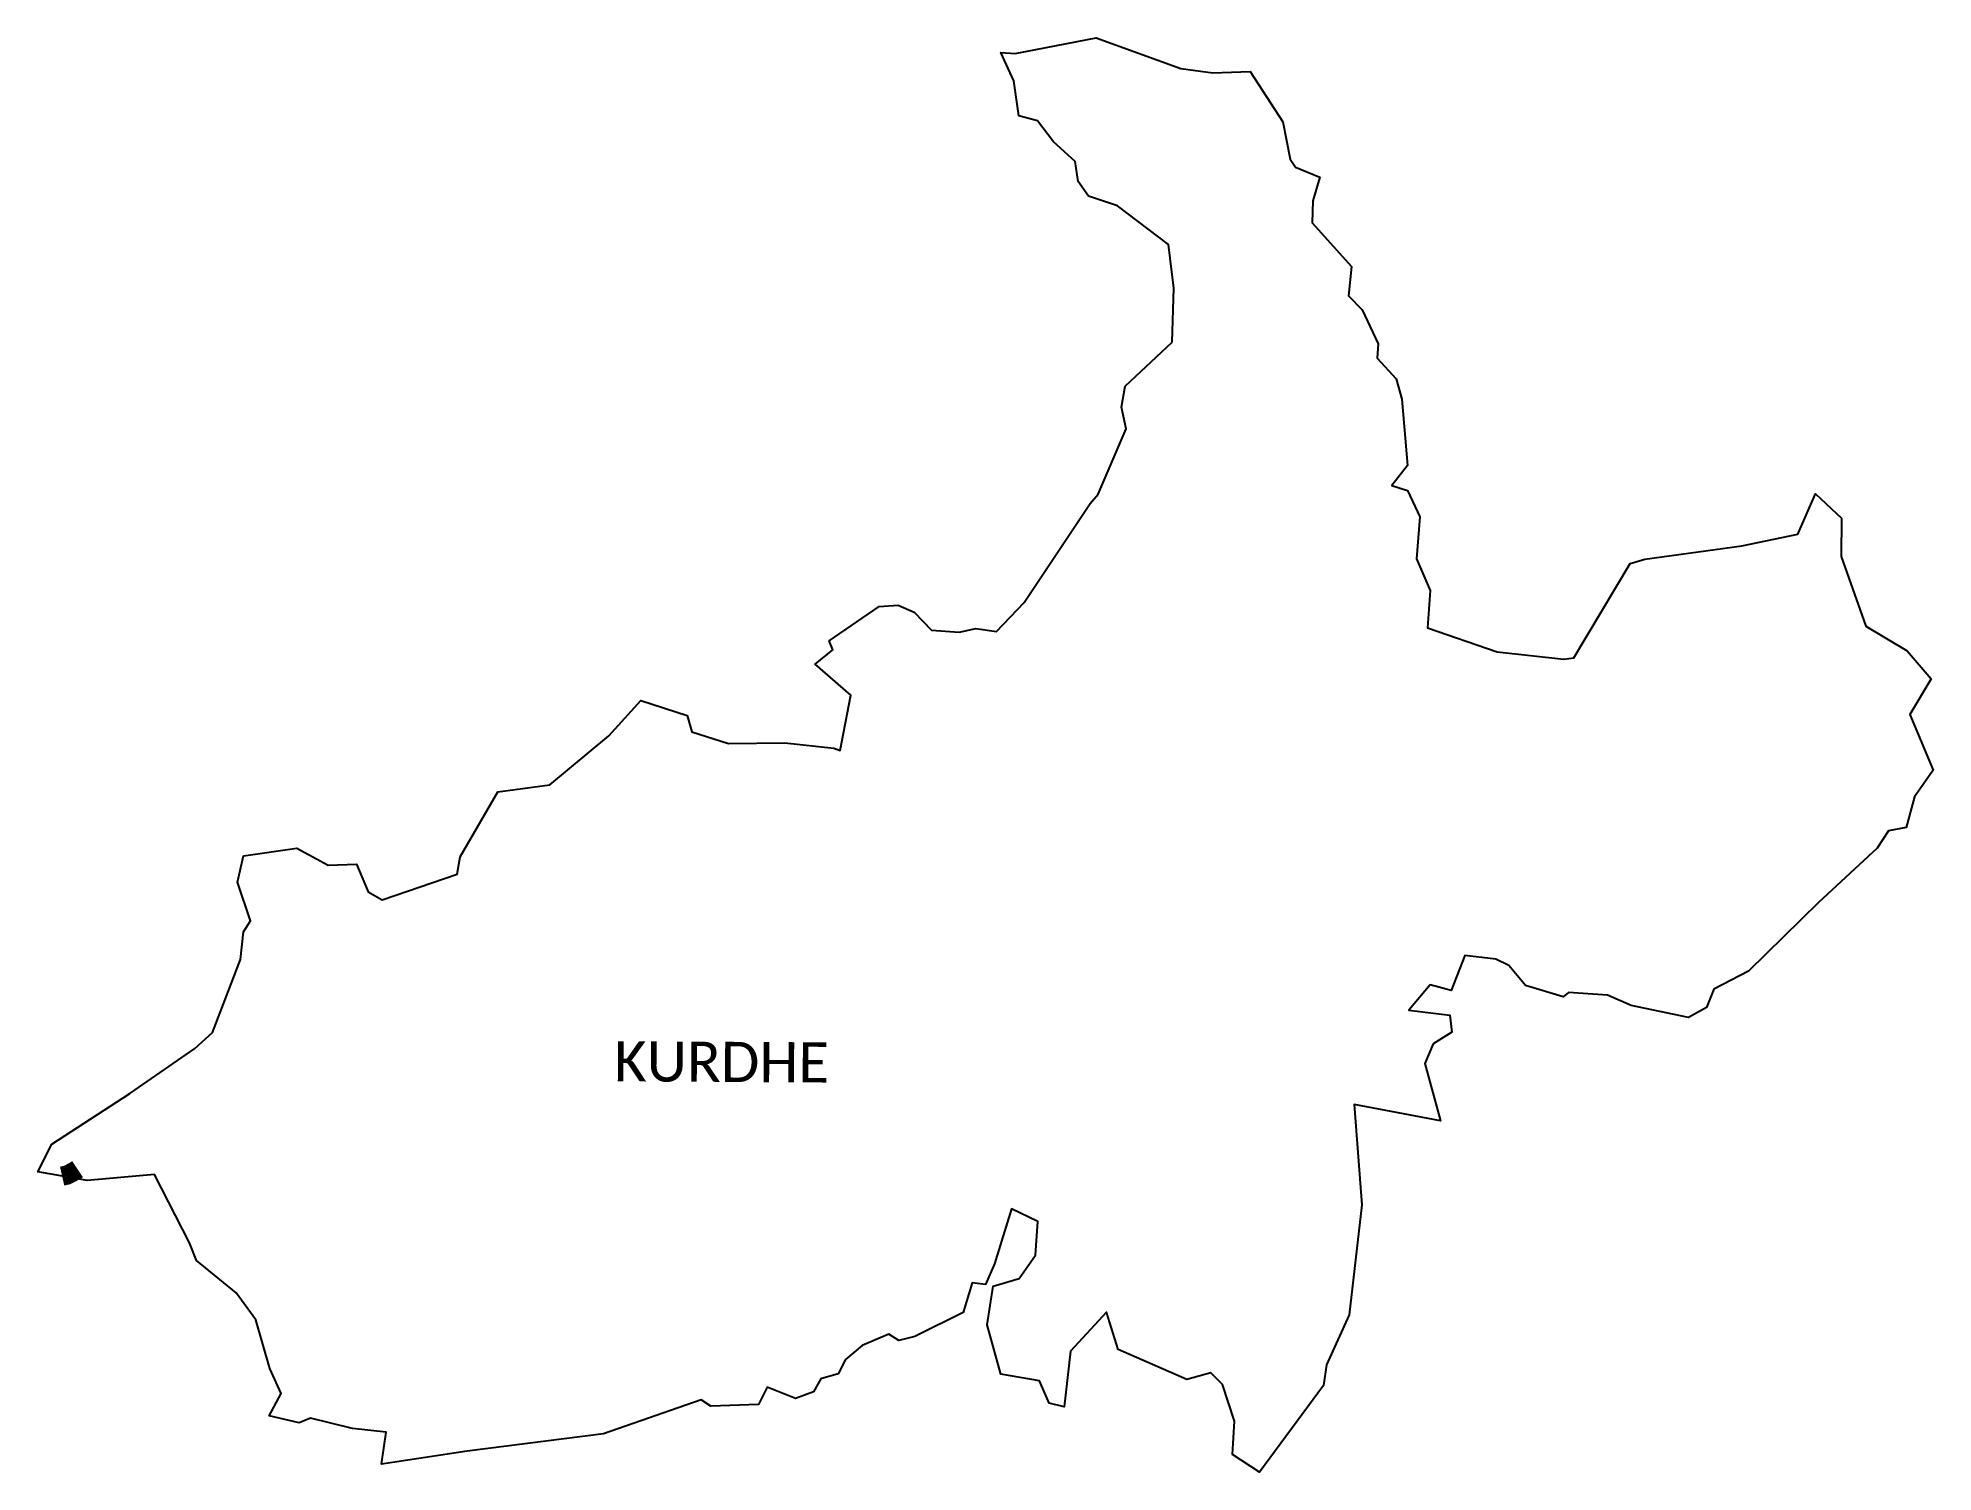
# Model space of a CAD drawing. Header units: metres. Extents: x 317722 to 322630, y 1862300 to 1866015.
import ezdxf

# ---------------------------------------------------------------- set-up
doc = ezdxf.new("R2010")
doc.units = ezdxf.units.M
for name, color, linetype in [('NATURALLY PROTECTED', 3, 'Continuous'), ('village', 3, 'Continuous'), ('VILLAGE NAME', 250, 'Continuous')]:
    doc.layers.add(name, color=color, linetype=linetype)
doc.styles.get("Standard").update_dxf_attribs({"font": 'simplex.shx'})

msp = doc.modelspace()

# ---------------------------------------------------------------- linework, layer by layer
at = {"layer": 'NATURALLY PROTECTED', "const_width": 50, "flags": 128}
msp.add_lwpolyline([(317784.8, 1863066.2), (317797.7, 1863069.1), (317804.5, 1863072.3), (317811.2, 1863076), (317818.4, 1863080), (317824.8, 1863084.3)], dxfattribs=at)
at = {"layer": 'village', "color": 4}
for points in [[(320660, 1865226.4), (320664, 1865366.7), (320650.1, 1865479.7), (320518.4, 1865579.6), (320443.2, 1865604.6), (320416.4, 1865642.5), (320408.5, 1865694.5), (320352.7, 1865745.6), (320311.2, 1865799.6), (320262.9, 1865812.7), (320249.5, 1865903.3), (320215.8, 1865976.5), (320253.4, 1865974.4), (320462.6, 1866014.5), (320681.9, 1865935.1), (320765.4, 1865923.7), (320861.7, 1865927.9), (320946.3, 1865797.5), (320965.6, 1865700.5), (320979.2, 1865680.1), (321042.5, 1865654), (321023.7, 1865592.9), (321022.1, 1865535.8), (321123.8, 1865422.6), (321116, 1865346.1), (321151.9, 1865310), (321193.1, 1865222.3), (321190.5, 1865185.1), (321240.2, 1865131.4), (321254.5, 1865079.1), (321269.2, 1864907.3), (321228.7, 1864854.8), (321268.9, 1864842), (321301.3, 1864774), (321292.3, 1864665.5), (321327.8, 1864582.8), (321321.4, 1864486.3), (321501.8, 1864424.4), (321674.1, 1864405.7), (321699.7, 1864408.5), (321846.1, 1864652.8), (321883.5, 1864663.9), (322135.1, 1864699.2), (322279.8, 1864729.1), (322325.9, 1864833.8), (322392.9, 1864770.2), (322392.3, 1864671.1), (322456.5, 1864490.7), (322563.6, 1864427.1), (322625, 1864354.7), (322570.4, 1864262.3), (322630.4, 1864117.8), (322581.9, 1864048.6), (322560.7, 1863968.9), (322514.5, 1863960.2), (322485.4, 1863915.5), (322333.3, 1863774.7), (322152.7, 1863597.2), (322062.9, 1863550.4), (322043.8, 1863503.1), (321997, 1863477.5), (321848.3, 1863507.9), (321787, 1863535.3), (321686.3, 1863541.9), (321672.5, 1863530.8), (321574.5, 1863559.9), (321531.5, 1863612.1), (321497.8, 1863627.8), (321417.5, 1863637.5), (321382.6, 1863547), (321328, 1863561.4), (321272.3, 1863495.8), (321378.7, 1863483), (321383.7, 1863439.5), (321335.6, 1863408.7), (321314.4, 1863358.3), (321354.4, 1863209), (321130.8, 1863252.1), (321150.6, 1862991.4), (321118.5, 1862706.9), (321059.8, 1862577.6), (321052, 1862524.1), (320885.8, 1862299.5), (320815.8, 1862345.5), (320821, 1862431.1), (320790.3, 1862526.8), (320760.2, 1862557), (320698, 1862539.8), (320519.7, 1862616.8), (320490, 1862713.5), (320396.7, 1862613), (320379.9, 1862469), (320341.5, 1862478.3), (320315.7, 1862536), (320216.3, 1862552.8), (320180.7, 1862681.1), (320196.5, 1862780.9), (320263.1, 1862801.1), (320306.1, 1862861.4), (320312.2, 1862948.9), (320243.2, 1862981.9), (320200, 1862838.6), (320175.9, 1862785.7), (320141.9, 1862789.7), (320118.3, 1862712.6), (319993.5, 1862650.6), (319951.7, 1862640.2), (319925.8, 1862656.6), (319856.6, 1862627.7), (319813.4, 1862591.6), (319794.8, 1862554.2), (319749.4, 1862541.4), (319730.6, 1862507.3), (319684.3, 1862490.5), (319611.1, 1862519.8), (319588.7, 1862474.9), (319464.6, 1862470), (319439.9, 1862486.8), (319187.3, 1862398.3), (318833.7, 1862353.9), (318611.8, 1862319.8), (318624, 1862402.9), (318536.5, 1862412.7), (318428.1, 1862439.4), (318398.4, 1862426.8), (318321.2, 1862444.9), (318352.3, 1862503.4), (318323, 1862568.2), (318286.9, 1862694.3), (318235.4, 1862764.3), (318132.9, 1862847.5), (318114.3, 1862893.4), (318023.9, 1863070), (317849.3, 1863054.6), (317722.1, 1863077.4), (317758.1, 1863149.1), (317960, 1863279.9), (318128.2, 1863397.1), (318174.7, 1863438), (318247.1, 1863627.6), (318254.7, 1863699.3), (318272.6, 1863727.9), (318239.4, 1863828), (318254.3, 1863895.5), (318392.7, 1863915.7), (318473.9, 1863872), (318547.6, 1863874.4), (318577.7, 1863802.3), (318613.8, 1863782.1), (318807.9, 1863848), (318815.5, 1863893.6), (318913.4, 1864061.3), (319047.6, 1864079.4), (319200.4, 1864206.4), (319283.8, 1864298.6), (319403.6, 1864259.5), (319416, 1864216.7), (319511, 1864186.8), (319656.8, 1864188.2), (319783.6, 1864174.4), (319800.3, 1864168.8), (319827.4, 1864312.3), (319734.8, 1864392.6), (319781.3, 1864429.2), (319771.5, 1864453.1), (319900.8, 1864541.7), (319950.3, 1864544.8), (319991.3, 1864527.1), (320036.8, 1864480.3), (320108.1, 1864475.2), (320150.8, 1864484.6), (320204.4, 1864476.8), (320276, 1864551.9), (320447, 1864808.5), (320467.8, 1864832.5), (320540.9, 1865001.8), (320528.8, 1865057.8), (320537.9, 1865112.1)], [(320537.9, 1865112.1), (320660, 1865226.4)]]:
    msp.add_lwpolyline(points, dxfattribs=at)

# ---------------------------------------------------------------- texts
at = {"layer": 'VILLAGE NAME', "insert": (319214.8, 1863415.8), "char_height": 104.042, "attachment_point": 1, "rotation": 359.6762}
msp.add_mtext_dynamic_manual_height_columns('{\\fCalibri|b0|i0|c0|p34;KURDHE}', width=108.17, gutter_width=520.2, heights=[0], dxfattribs=at)

doc.saveas('drawing.dxf')
